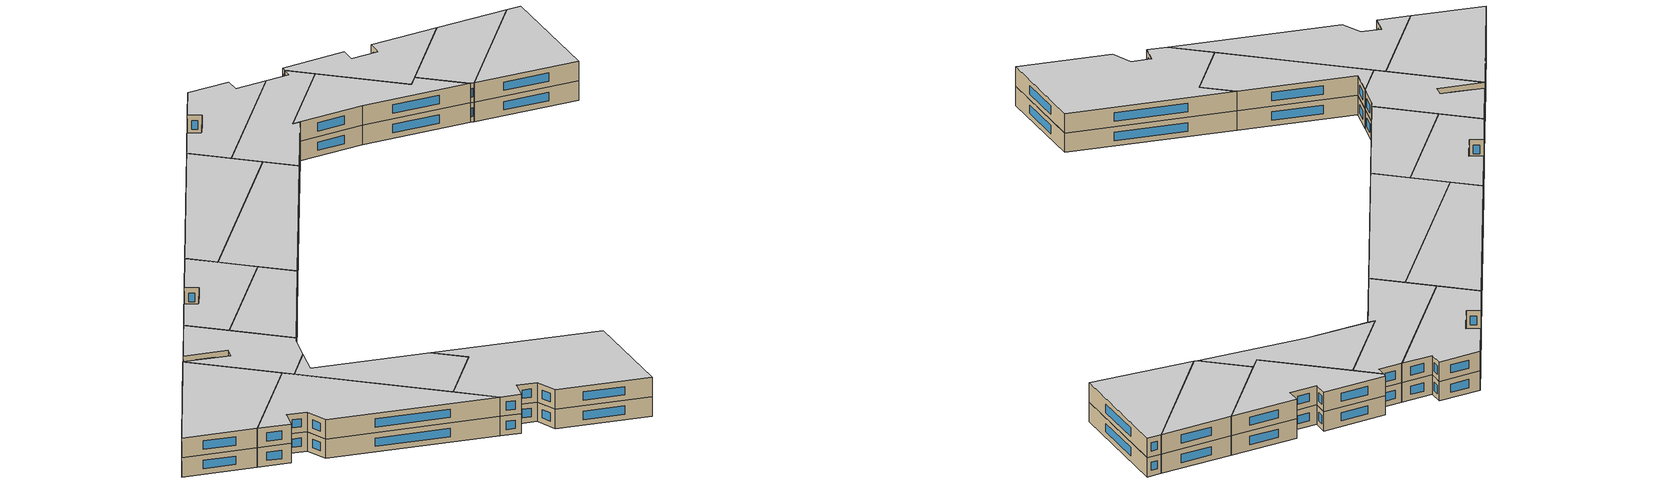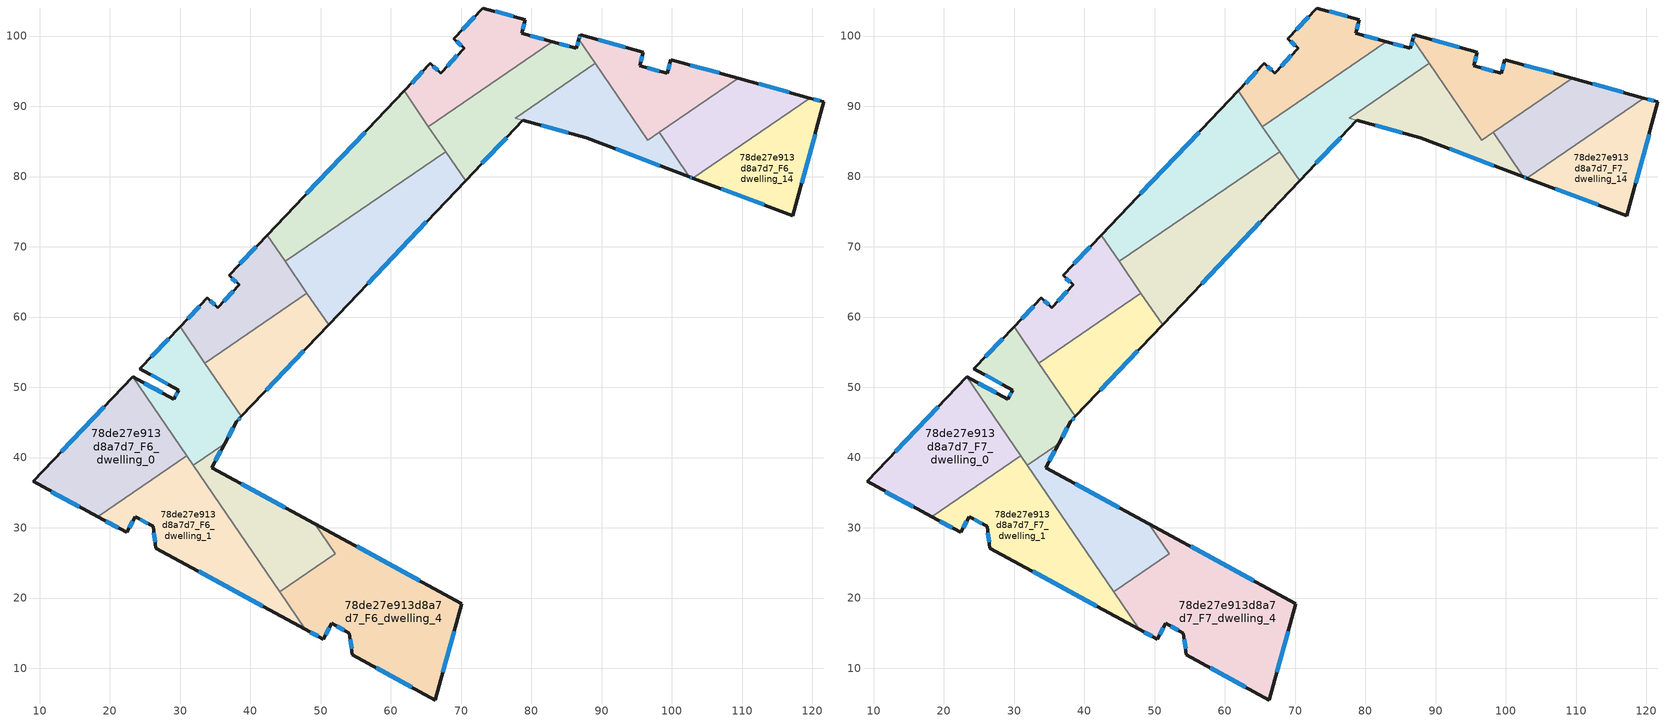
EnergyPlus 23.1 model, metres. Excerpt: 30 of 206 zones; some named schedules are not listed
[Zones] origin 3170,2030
78de27e913d8a7d7_F6_dwelling_0
 floor to 78de27e913d8a7d7_F5_dwelling_0 (EU_floor_Construction): 23.24,51.5 30.93,40.26 18.28,31.6 9.08,36.6 z18
 wall outside (EU_wall_Construction): 23.24,51.5 9.08,36.6 18.28,31.6 z18:21
 wall to 78de27e913d8a7d7_F6_dwelling_1 (EU_wall_Construction): 18.28,31.6 30.93,40.26 z18:21
 wall to 78de27e913d8a7d7_F6_dwelling_2 (EU_wall_Construction): 30.93,40.26 23.24,51.5 z18:21
 window (EU_Window_Construction): 11.71,35.17 15.65,33.03 / 19.19,47.24 13.12,40.85 z18.86:20.14
78de27e913d8a7d7_F6_dwelling_1
 floor to 78de27e913d8a7d7_F5_dwelling_1 (EU_floor_Construction): 30.93,40.26 47.84,15.54 26.58,27.09 26.16,30.19 23.63,31.59 22.42,29.35 18.28,31.6 z18
 wall outside (EU_wall_Construction): 18.28,31.6 22.42,29.35 23.63,31.59 26.16,30.19 26.58,27.09 47.84,15.54 z18:21
 wall to 78de27e913d8a7d7_F6_dwelling_3 (EU_wall_Construction): 44.19,20.88 31.85,38.91 z18:21
 wall to 78de27e913d8a7d7_F6_dwelling_4 (EU_wall_Construction): 47.84,15.54 44.19,20.88 z18:21
 wall to 78de27e913d8a7d7_F6_dwelling_2 (EU_wall_Construction): 31.85,38.91 30.93,40.26 z18:21
 window (EU_Window_Construction): 19.46,30.96 21.24,29.99 / 32.66,23.79 41.77,18.84 / 26.28,29.31 26.46,27.98 / 24.35,31.19 25.44,30.59 / 22.77,29.99 23.29,30.95 z18.86:20.14
78de27e913d8a7d7_F6_dwelling_10
 floor to 78de27e913d8a7d7_F5_dwelling_10 (EU_floor_Construction): 86.77,99.52 89.11,96.09 77.74,88.31 78.81,88.01 70.64,79.42 65.37,87.13 83.01,99.2 86.41,98.26 z18
 wall outside (EU_wall_Construction): 70.64,79.42 78.81,88.01 / 86.77,99.52 86.41,98.26 83.01,99.2 z18:21
 wall to 78de27e913d8a7d7_F6_dwelling_9 (EU_wall_Construction): 83.01,99.2 65.37,87.13 z18:21
 wall to 78de27e913d8a7d7_F6_dwelling_11 (EU_wall_Construction): 78.82,88.01 77.74,88.31 89.11,96.09 z18:21
 wall to 78de27e913d8a7d7_F6_dwelling_8 (EU_wall_Construction): 67.82,83.54 70.64,79.42 z18:21
 wall to 78de27e913d8a7d7_F6_dwelling_12 (EU_wall_Construction): 89.11,96.09 86.77,99.52 z18:21
 wall to 78de27e913d8a7d7_F6_dwelling_7 (EU_wall_Construction): 65.37,87.13 67.82,83.54 z18:21
 window (EU_Window_Construction): 72.98,81.87 76.48,85.56 / 85.44,98.52 83.98,98.93 / 86.67,99.16 86.52,98.62 z18.86:20.14
78de27e913d8a7d7_F6_dwelling_11
 floor to 78de27e913d8a7d7_F5_dwelling_11 (EU_floor_Construction): 98.19,86.28 102.49,79.99 87.84,85.51 77.74,88.31 89.11,96.09 96.58,85.18 z18
 wall outside (EU_wall_Construction): 78.82,88.01 87.84,85.51 102.49,79.99 z18:21
 wall to 78de27e913d8a7d7_F6_dwelling_13 (EU_wall_Construction): 102.49,79.99 98.19,86.28 z18:21
 wall to 78de27e913d8a7d7_F6_dwelling_12 (EU_wall_Construction): 98.19,86.28 96.58,85.18 89.11,96.09 z18:21
 window (EU_Window_Construction): 92.03,83.93 98.31,81.57 / 81.39,87.3 85.26,86.23 z18.86:20.14
78de27e913d8a7d7_F6_dwelling_12
 floor to 78de27e913d8a7d7_F5_dwelling_12 (EU_floor_Construction): 109.46,93.99 96.58,85.18 86.77,99.52 86.96,100.19 95.94,97.71 95.41,95.78 99.34,94.68 99.89,96.63 z18
 wall outside (EU_wall_Construction): 109.46,93.99 99.89,96.63 99.34,94.68 95.41,95.78 95.94,97.71 86.96,100.19 86.77,99.52 z18:21
 wall to 78de27e913d8a7d7_F6_dwelling_13 (EU_wall_Construction): 98.19,86.28 109.46,93.99 z18:21
 window (EU_Window_Construction): 99.73,96.07 99.5,95.24 / 106.73,94.74 102.62,95.87 / 86.9,100 86.82,99.71 / 93.37,98.42 89.52,99.48 / 95.56,96.33 95.79,97.16 / 98.22,95 96.53,95.46 z18.86:20.14
78de27e913d8a7d7_F6_dwelling_13
 floor to 78de27e913d8a7d7_F5_dwelling_13 (EU_floor_Construction): 119.66,91.18 103.02,79.79 102.49,79.99 98.19,86.28 109.46,93.99 z18
 wall outside (EU_wall_Construction): 119.66,91.18 109.46,93.99 / 102.49,79.99 103.02,79.79 z18:21
 wall to 78de27e913d8a7d7_F6_dwelling_14 (EU_wall_Construction): 103.02,79.79 119.66,91.18 z18:21
 window (EU_Window_Construction): 116.75,91.98 112.38,93.19 / 102.64,79.93 102.87,79.85 z18.86:20.14
78de27e913d8a7d7_F6_dwelling_14
 floor to 78de27e913d8a7d7_F5_dwelling_14 (EU_floor_Construction): 121.66,90.63 117.21,74.44 103.02,79.79 119.66,91.18 z18
 wall outside (EU_wall_Construction): 103.02,79.79 117.21,74.44 121.66,90.63 119.66,91.18 z18:21
 window (EU_Window_Construction): 121.09,90.79 120.24,91.02 / 118.48,79.07 120.39,86 / 107.07,78.26 113.16,75.97 z18.86:20.14
78de27e913d8a7d7_F6_dwelling_2
 floor to 78de27e913d8a7d7_F5_dwelling_2 (EU_floor_Construction): 30.01,58.62 38.74,45.86 38.06,45.14 36.34,41.98 31.85,38.91 23.24,51.5 23.26,51.52 29.11,48.33 29.82,49.62 24.3,52.61 z18
 wall outside (EU_wall_Construction): 30.01,58.62 24.3,52.61 29.82,49.62 29.11,48.33 23.26,51.52 23.24,51.5 / 36.34,41.98 38.06,45.14 38.74,45.86 z18:21
 wall to 78de27e913d8a7d7_F6_dwelling_3 (EU_wall_Construction): 31.85,38.91 36.34,41.98 z18:21
 wall to 78de27e913d8a7d7_F6_dwelling_6 (EU_wall_Construction): 38.74,45.86 33.55,53.45 z18:21
 wall to 78de27e913d8a7d7_F6_dwelling_5 (EU_wall_Construction): 33.55,53.45 30.01,58.62 z18:21
 window (EU_Window_Construction): 27.44,49.24 24.93,50.61 / 29.61,49.25 29.31,48.7 / 25.87,51.76 28.24,50.47 / 28.38,56.91 25.93,54.33 / 38.26,45.34 38.55,45.65 / 36.84,42.88 37.57,44.24 z18.86:20.14
78de27e913d8a7d7_F6_dwelling_3
 floor to 78de27e913d8a7d7_F5_dwelling_3 (EU_floor_Construction): 49.19,30.59 52.12,26.31 44.19,20.88 31.85,38.91 36.34,41.98 34.49,38.57 z18
 wall outside (EU_wall_Construction): 49.19,30.59 34.49,38.57 36.34,41.98 z18:21
 wall to 78de27e913d8a7d7_F6_dwelling_4 (EU_wall_Construction): 44.19,20.88 52.12,26.31 49.19,30.59 z18:21
 window (EU_Window_Construction): 35.02,39.55 35.82,41 / 44.99,32.87 38.69,36.29 z18.86:20.14
78de27e913d8a7d7_F6_dwelling_4
 floor to 78de27e913d8a7d7_F5_dwelling_4 (EU_floor_Construction): 70.12,19.22 66.34,5.51 66.34,5.49 54.54,11.9 54.12,15.01 51.59,16.4 50.38,14.16 47.84,15.54 44.19,20.88 52.12,26.31 49.19,30.59 z18
 wall outside (EU_wall_Construction): 47.84,15.54 50.38,14.16 51.59,16.4 54.12,15.01 54.54,11.9 66.34,5.49 66.34,5.51 70.12,19.22 49.19,30.59 z18:21
 window (EU_Window_Construction): 52.31,16 53.39,15.4 / 50.72,14.8 51.24,15.76 / 48.57,15.15 49.65,14.56 / 64.14,22.47 55.17,27.34 / 67.42,9.43 69.04,15.31 / 57.91,10.07 62.97,7.32 / 54.24,14.12 54.42,12.79 z18.86:20.14
78de27e913d8a7d7_F6_dwelling_5
 floor to 78de27e913d8a7d7_F5_dwelling_5 (EU_floor_Construction): 42.41,71.67 48.07,63.39 33.55,53.45 30.01,58.62 33.9,62.72 35.35,61.33 38.42,64.58 36.98,65.95 z18
 wall outside (EU_wall_Construction): 42.41,71.67 36.98,65.95 38.42,64.58 35.35,61.33 33.9,62.72 30.01,58.62 z18:21
 wall to 78de27e913d8a7d7_F6_dwelling_6 (EU_wall_Construction): 33.55,53.45 48.07,63.39 z18:21
 wall to 78de27e913d8a7d7_F6_dwelling_8 (EU_wall_Construction): 48.07,63.39 44.97,67.92 z18:21
 wall to 78de27e913d8a7d7_F6_dwelling_7 (EU_wall_Construction): 44.97,67.92 42.41,71.67 z18:21
 window (EU_Window_Construction): 37.55,63.65 36.23,62.26 / 37.39,65.56 38.01,64.97 / 40.85,70.04 38.53,67.59 / 32.79,61.55 31.12,59.79 / 34.94,61.73 34.31,62.32 z18.86:20.14
78de27e913d8a7d7_F6_dwelling_6
 floor to 78de27e913d8a7d7_F5_dwelling_6 (EU_floor_Construction): 48.07,63.39 51.14,58.9 38.74,45.86 33.55,53.45 z18
 wall outside (EU_wall_Construction): 38.74,45.86 51.14,58.9 z18:21
 wall to 78de27e913d8a7d7_F6_dwelling_8 (EU_wall_Construction): 51.14,58.9 48.07,63.39 z18:21
 window (EU_Window_Construction): 42.29,49.58 47.6,55.17 z18.86:20.14
78de27e913d8a7d7_F6_dwelling_7
 floor to 78de27e913d8a7d7_F5_dwelling_7 (EU_floor_Construction): 61.91,92.19 67.82,83.54 44.97,67.92 42.41,71.67 z18
 wall outside (EU_wall_Construction): 61.91,92.19 42.41,71.67 z18:21
 wall to 78de27e913d8a7d7_F6_dwelling_8 (EU_wall_Construction): 44.97,67.92 67.82,83.54 z18:21
 wall to 78de27e913d8a7d7_F6_dwelling_9 (EU_wall_Construction): 65.37,87.13 61.91,92.19 z18:21
 window (EU_Window_Construction): 56.33,86.32 47.98,77.53 z18.86:20.14
78de27e913d8a7d7_F6_dwelling_8
 floor to 78de27e913d8a7d7_F5_dwelling_8 (EU_floor_Construction): 67.82,83.54 70.64,79.42 51.14,58.9 44.97,67.92 z18
 wall outside (EU_wall_Construction): 51.14,58.9 70.64,79.42 z18:21
 window (EU_Window_Construction): 56.71,64.76 65.07,73.55 z18.86:20.14
78de27e913d8a7d7_F6_dwelling_9
 floor to 78de27e913d8a7d7_F5_dwelling_9 (EU_floor_Construction): 79.13,102.34 78.61,100.41 83.01,99.2 65.37,87.13 61.91,92.19 65.62,96.1 67.08,94.72 70.43,98.24 68.97,99.62 73.13,104 z18
 wall outside (EU_wall_Construction): 83.01,99.2 78.61,100.41 79.13,102.34 73.13,104 68.97,99.62 70.43,98.24 67.08,94.72 65.62,96.1 61.91,92.19 z18:21
 window (EU_Window_Construction): 69.47,97.24 68.04,95.73 / 69.39,99.23 70.01,98.64 / 71.94,102.75 70.16,100.87 / 77.41,102.81 74.84,103.52 / 78.76,100.96 78.98,101.79 / 81.75,99.54 79.87,100.06 / 64.56,94.98 62.97,93.3 / 66.67,95.12 66.04,95.71 z18.86:20.14
78de27e913d8a7d7_F7_dwelling_0
 floor to 78de27e913d8a7d7_F6_dwelling_0 (EU_floor_Construction): 23.24,51.5 30.93,40.26 18.28,31.6 9.08,36.6 z21
 wall outside (EU_wall_Construction): 23.24,51.5 9.08,36.6 18.28,31.6 z21:24
 wall to 78de27e913d8a7d7_F7_dwelling_1 (EU_wall_Construction): 18.28,31.6 30.93,40.26 z21:24
 wall to 78de27e913d8a7d7_F7_dwelling_2 (EU_wall_Construction): 30.93,40.26 23.24,51.5 z21:24
 window (EU_Window_Construction): 11.71,35.17 15.65,33.03 / 19.19,47.24 13.12,40.85 z21.86:23.14
 ceiling to 78de27e913d8a7d7_F8_dwelling_0 (EU_floor_Construction): 30.93,40.26 23.24,51.5 9.08,36.6 18.28,31.6 z24
78de27e913d8a7d7_F7_dwelling_1
 floor to 78de27e913d8a7d7_F6_dwelling_1 (EU_floor_Construction): 30.93,40.26 47.84,15.54 26.58,27.09 26.16,30.19 23.63,31.59 22.42,29.35 18.28,31.6 z21
 wall outside (EU_wall_Construction): 18.28,31.6 22.42,29.35 23.63,31.59 26.16,30.19 26.58,27.09 47.84,15.54 z21:24
 wall to 78de27e913d8a7d7_F7_dwelling_3 (EU_wall_Construction): 44.19,20.88 31.85,38.91 z21:24
 wall to 78de27e913d8a7d7_F7_dwelling_4 (EU_wall_Construction): 47.84,15.54 44.19,20.88 z21:24
 wall to 78de27e913d8a7d7_F7_dwelling_2 (EU_wall_Construction): 31.85,38.91 30.93,40.26 z21:24
 window (EU_Window_Construction): 19.46,30.96 21.24,29.99 / 32.66,23.79 41.77,18.84 / 26.28,29.31 26.46,27.98 / 24.35,31.19 25.44,30.59 / 22.77,29.99 23.29,30.95 z21.86:23.14
 ceiling to 78de27e913d8a7d7_F8_dwelling_1 (EU_floor_Construction): 47.84,15.54 30.93,40.26 18.28,31.6 22.42,29.35 23.63,31.59 26.16,30.19 26.58,27.09 z24
78de27e913d8a7d7_F7_dwelling_10
 floor to 78de27e913d8a7d7_F6_dwelling_10 (EU_floor_Construction): 86.77,99.52 89.11,96.09 77.74,88.31 78.81,88.01 70.64,79.42 65.37,87.13 83.01,99.2 86.41,98.26 z21
 wall outside (EU_wall_Construction): 70.64,79.42 78.81,88.01 / 86.77,99.52 86.41,98.26 83.01,99.2 z21:24
 wall to 78de27e913d8a7d7_F7_dwelling_9 (EU_wall_Construction): 83.01,99.2 65.37,87.13 z21:24
 wall to 78de27e913d8a7d7_F7_dwelling_11 (EU_wall_Construction): 78.82,88.01 77.74,88.31 89.11,96.09 z21:24
 wall to 78de27e913d8a7d7_F7_dwelling_8 (EU_wall_Construction): 67.82,83.54 70.64,79.42 z21:24
 wall to 78de27e913d8a7d7_F7_dwelling_12 (EU_wall_Construction): 89.11,96.09 86.77,99.52 z21:24
 wall to 78de27e913d8a7d7_F7_dwelling_7 (EU_wall_Construction): 65.37,87.13 67.82,83.54 z21:24
 window (EU_Window_Construction): 72.98,81.87 76.48,85.56 / 85.44,98.52 83.98,98.93 / 86.67,99.16 86.52,98.62 z21.86:23.14
 ceiling to 78de27e913d8a7d7_F8_dwelling_10 (EU_floor_Construction): 78.81,88.01 77.74,88.31 89.11,96.09 86.77,99.52 86.41,98.26 83.01,99.2 65.37,87.13 70.64,79.42 z24
78de27e913d8a7d7_F7_dwelling_11
 floor to 78de27e913d8a7d7_F6_dwelling_11 (EU_floor_Construction): 98.19,86.28 102.49,79.99 87.84,85.51 77.74,88.31 89.11,96.09 96.58,85.18 z21
 wall outside (EU_wall_Construction): 78.82,88.01 87.84,85.51 102.49,79.99 z21:24
 wall to 78de27e913d8a7d7_F7_dwelling_13 (EU_wall_Construction): 102.49,79.99 98.19,86.28 z21:24
 wall to 78de27e913d8a7d7_F7_dwelling_12 (EU_wall_Construction): 98.19,86.28 96.58,85.18 89.11,96.09 z21:24
 window (EU_Window_Construction): 92.03,83.93 98.31,81.57 / 81.39,87.3 85.26,86.23 z21.86:23.14
 ceiling to 78de27e913d8a7d7_F8_dwelling_11 (EU_floor_Construction): 102.49,79.99 98.19,86.28 96.58,85.18 89.11,96.09 77.74,88.31 87.84,85.51 z24
78de27e913d8a7d7_F7_dwelling_12
 floor to 78de27e913d8a7d7_F6_dwelling_12 (EU_floor_Construction): 109.46,93.99 96.58,85.18 86.77,99.52 86.96,100.19 95.94,97.71 95.41,95.78 99.34,94.68 99.89,96.63 z21
 wall outside (EU_wall_Construction): 109.46,93.99 99.89,96.63 99.34,94.68 95.41,95.78 95.94,97.71 86.96,100.19 86.77,99.52 z21:24
 wall to 78de27e913d8a7d7_F7_dwelling_13 (EU_wall_Construction): 98.19,86.28 109.46,93.99 z21:24
 window (EU_Window_Construction): 99.73,96.07 99.5,95.24 / 106.73,94.74 102.62,95.87 / 86.9,100 86.82,99.71 / 93.37,98.42 89.52,99.48 / 95.56,96.33 95.79,97.16 / 98.22,95 96.53,95.46 z21.86:23.14
 ceiling to 78de27e913d8a7d7_F8_dwelling_12 (EU_floor_Construction): 109.46,93.99 99.89,96.63 99.34,94.68 95.41,95.78 95.94,97.71 86.96,100.19 86.77,99.52 96.58,85.18 z24
78de27e913d8a7d7_F7_dwelling_13
 floor to 78de27e913d8a7d7_F6_dwelling_13 (EU_floor_Construction): 119.66,91.18 103.02,79.79 102.49,79.99 98.19,86.28 109.46,93.99 z21
 wall outside (EU_wall_Construction): 119.66,91.18 109.46,93.99 / 102.49,79.99 103.02,79.79 z21:24
 wall to 78de27e913d8a7d7_F7_dwelling_14 (EU_wall_Construction): 103.02,79.79 119.66,91.18 z21:24
 window (EU_Window_Construction): 116.75,91.98 112.38,93.19 / 102.64,79.93 102.87,79.85 z21.86:23.14
 ceiling to 78de27e913d8a7d7_F8_dwelling_13 (EU_floor_Construction): 119.66,91.18 109.46,93.99 98.19,86.28 102.49,79.99 103.02,79.79 z24
78de27e913d8a7d7_F7_dwelling_14
 floor to 78de27e913d8a7d7_F6_dwelling_14 (EU_floor_Construction): 121.66,90.63 117.21,74.44 103.02,79.79 119.66,91.18 z21
 wall outside (EU_wall_Construction): 103.02,79.79 117.21,74.44 121.66,90.63 119.66,91.18 z21:24
 window (EU_Window_Construction): 121.09,90.79 120.24,91.02 / 118.48,79.07 120.39,86 / 107.07,78.26 113.16,75.97 z21.86:23.14
 ceiling to 78de27e913d8a7d7_F8_dwelling_14 (EU_floor_Construction): 117.21,74.44 121.66,90.63 119.66,91.18 103.02,79.79 z24
78de27e913d8a7d7_F7_dwelling_2
 floor to 78de27e913d8a7d7_F6_dwelling_2 (EU_floor_Construction): 30.01,58.62 38.74,45.86 38.06,45.14 36.34,41.98 31.85,38.91 23.24,51.5 23.26,51.52 29.11,48.33 29.82,49.62 24.3,52.61 z21
 wall outside (EU_wall_Construction): 30.01,58.62 24.3,52.61 29.82,49.62 29.11,48.33 23.26,51.52 23.24,51.5 / 36.34,41.98 38.06,45.14 38.74,45.86 z21:24
 wall to 78de27e913d8a7d7_F7_dwelling_3 (EU_wall_Construction): 31.85,38.91 36.34,41.98 z21:24
 wall to 78de27e913d8a7d7_F7_dwelling_6 (EU_wall_Construction): 38.74,45.86 33.55,53.45 z21:24
 wall to 78de27e913d8a7d7_F7_dwelling_5 (EU_wall_Construction): 33.55,53.45 30.01,58.62 z21:24
 window (EU_Window_Construction): 27.44,49.24 24.93,50.61 / 29.61,49.25 29.31,48.7 / 25.87,51.76 28.24,50.47 / 28.38,56.91 25.93,54.33 / 38.26,45.34 38.55,45.65 / 36.84,42.88 37.57,44.24 z21.86:23.14
 ceiling to 78de27e913d8a7d7_F8_dwelling_2 (EU_floor_Construction): 36.34,41.98 38.06,45.14 38.74,45.86 30.01,58.62 24.3,52.61 29.82,49.62 29.11,48.33 23.26,51.52 23.24,51.5 31.85,38.91 z24
78de27e913d8a7d7_F7_dwelling_3
 floor to 78de27e913d8a7d7_F6_dwelling_3 (EU_floor_Construction): 49.19,30.59 52.12,26.31 44.19,20.88 31.85,38.91 36.34,41.98 34.49,38.57 z21
 wall outside (EU_wall_Construction): 49.19,30.59 34.49,38.57 36.34,41.98 z21:24
 wall to 78de27e913d8a7d7_F7_dwelling_4 (EU_wall_Construction): 44.19,20.88 52.12,26.31 49.19,30.59 z21:24
 window (EU_Window_Construction): 35.02,39.55 35.82,41 / 44.99,32.87 38.69,36.29 z21.86:23.14
 ceiling to 78de27e913d8a7d7_F8_dwelling_3 (EU_floor_Construction): 52.12,26.31 49.19,30.59 34.49,38.57 36.34,41.98 31.85,38.91 44.19,20.88 z24
78de27e913d8a7d7_F7_dwelling_4
 floor to 78de27e913d8a7d7_F6_dwelling_4 (EU_floor_Construction): 70.12,19.22 66.34,5.51 66.34,5.49 54.54,11.9 54.12,15.01 51.59,16.4 50.38,14.16 47.84,15.54 44.19,20.88 52.12,26.31 49.19,30.59 z21
 wall outside (EU_wall_Construction): 47.84,15.54 50.38,14.16 51.59,16.4 54.12,15.01 54.54,11.9 66.34,5.49 66.34,5.51 70.12,19.22 49.19,30.59 z21:24
 window (EU_Window_Construction): 52.31,16 53.39,15.4 / 50.72,14.8 51.24,15.76 / 48.57,15.15 49.65,14.56 / 64.14,22.47 55.17,27.34 / 67.42,9.43 69.04,15.31 / 57.91,10.07 62.97,7.32 / 54.24,14.12 54.42,12.79 z21.86:23.14
 ceiling to 78de27e913d8a7d7_F8_dwelling_4 (EU_floor_Construction): 66.34,5.51 70.12,19.22 49.19,30.59 52.12,26.31 44.19,20.88 47.84,15.54 50.38,14.16 51.59,16.4 54.12,15.01 54.54,11.9 66.34,5.49 z24
78de27e913d8a7d7_F7_dwelling_5
 floor to 78de27e913d8a7d7_F6_dwelling_5 (EU_floor_Construction): 42.41,71.67 48.07,63.39 33.55,53.45 30.01,58.62 33.9,62.72 35.35,61.33 38.42,64.58 36.98,65.95 z21
 wall outside (EU_wall_Construction): 42.41,71.67 36.98,65.95 38.42,64.58 35.35,61.33 33.9,62.72 30.01,58.62 z21:24
 wall to 78de27e913d8a7d7_F7_dwelling_6 (EU_wall_Construction): 33.55,53.45 48.07,63.39 z21:24
 wall to 78de27e913d8a7d7_F7_dwelling_8 (EU_wall_Construction): 48.07,63.39 44.97,67.92 z21:24
 wall to 78de27e913d8a7d7_F7_dwelling_7 (EU_wall_Construction): 44.97,67.92 42.41,71.67 z21:24
 window (EU_Window_Construction): 37.55,63.65 36.23,62.26 / 37.39,65.56 38.01,64.97 / 40.85,70.04 38.53,67.59 / 32.79,61.55 31.12,59.79 / 34.94,61.73 34.31,62.32 z21.86:23.14
 ceiling to 78de27e913d8a7d7_F8_dwelling_5 (EU_floor_Construction): 48.07,63.39 42.41,71.67 36.98,65.95 38.42,64.58 35.35,61.33 33.9,62.72 30.01,58.62 33.55,53.45 z24
78de27e913d8a7d7_F7_dwelling_6
 floor to 78de27e913d8a7d7_F6_dwelling_6 (EU_floor_Construction): 48.07,63.39 51.14,58.9 38.74,45.86 33.55,53.45 z21
 wall outside (EU_wall_Construction): 38.74,45.86 51.14,58.9 z21:24
 wall to 78de27e913d8a7d7_F7_dwelling_8 (EU_wall_Construction): 51.14,58.9 48.07,63.39 z21:24
 window (EU_Window_Construction): 42.29,49.58 47.6,55.17 z21.86:23.14
 ceiling to 78de27e913d8a7d7_F8_dwelling_6 (EU_floor_Construction): 38.74,45.86 51.14,58.9 48.07,63.39 33.55,53.45 z24
78de27e913d8a7d7_F7_dwelling_7
 floor to 78de27e913d8a7d7_F6_dwelling_7 (EU_floor_Construction): 61.91,92.19 67.82,83.54 44.97,67.92 42.41,71.67 z21
 wall outside (EU_wall_Construction): 61.91,92.19 42.41,71.67 z21:24
 wall to 78de27e913d8a7d7_F7_dwelling_8 (EU_wall_Construction): 44.97,67.92 67.82,83.54 z21:24
 wall to 78de27e913d8a7d7_F7_dwelling_9 (EU_wall_Construction): 65.37,87.13 61.91,92.19 z21:24
 window (EU_Window_Construction): 56.33,86.32 47.98,77.53 z21.86:23.14
 ceiling to 78de27e913d8a7d7_F8_dwelling_7 (EU_floor_Construction): 67.82,83.54 61.91,92.19 42.41,71.67 44.97,67.92 z24
78de27e913d8a7d7_F7_dwelling_8
 floor to 78de27e913d8a7d7_F6_dwelling_8 (EU_floor_Construction): 67.82,83.54 70.64,79.42 51.14,58.9 44.97,67.92 z21
 wall outside (EU_wall_Construction): 51.14,58.9 70.64,79.42 z21:24
 window (EU_Window_Construction): 56.71,64.76 65.07,73.55 z21.86:23.14
 ceiling to 78de27e913d8a7d7_F8_dwelling_8 (EU_floor_Construction): 51.14,58.9 70.64,79.42 67.82,83.54 44.97,67.92 z24
78de27e913d8a7d7_F7_dwelling_9
 floor to 78de27e913d8a7d7_F6_dwelling_9 (EU_floor_Construction): 79.13,102.34 78.61,100.41 83.01,99.2 65.37,87.13 61.91,92.19 65.62,96.1 67.08,94.72 70.43,98.24 68.97,99.62 73.13,104 z21
 wall outside (EU_wall_Construction): 83.01,99.2 78.61,100.41 79.13,102.34 73.13,104 68.97,99.62 70.43,98.24 67.08,94.72 65.62,96.1 61.91,92.19 z21:24
 window (EU_Window_Construction): 69.47,97.24 68.04,95.73 / 69.39,99.23 70.01,98.64 / 71.94,102.75 70.16,100.87 / 77.41,102.81 74.84,103.52 / 78.76,100.96 78.98,101.79 / 81.75,99.54 79.87,100.06 / 64.56,94.98 62.97,93.3 / 66.67,95.12 66.04,95.71 z21.86:23.14
 ceiling to 78de27e913d8a7d7_F8_dwelling_9 (EU_floor_Construction): 83.01,99.2 78.61,100.41 79.13,102.34 73.13,104 68.97,99.62 70.43,98.24 67.08,94.72 65.62,96.1 61.91,92.19 65.37,87.13 z24
[Building]
EU S2 Campaign: North Axis=0; Terrain=City; Solar Distribution=FullExterior
[Site:Location]
Helsinki-Vantaa.AP: Latitude=60.317; Longitude=24.963; Time Zone=2; Elevation=54.6
[SizingPeriod:WeatherFileDays]
AnnualSizingPeriod: Begin Month=1; Begin Day of Month=1; End Month=12; End Day of Month=31; Day of Week for Start Day=Monday; Use Weather File Daylight Saving Period=No; Use Weather File Rain and Snow Indicators=No
[MATERIAL]
EU_InternalMass_Material: Roughness=MediumRough; Thickness=0.1; Conductivity=1; Density=1800; Specific Heat=900; Thermal Absorptance=0.9; Solar Absorptance=0.7; Visible Absorptance=0.7
[MATERIAL:NOMASS] Roughness=MediumRough; Thermal Absorptance=0.9; Solar Absorptance=0.7; Visible Absorptance=0.7
Name | Thermal Resistance
EU_wall_NoMass | 5.91765
EU_floor_NoMass | 6.2875
[WINDOWMATERIAL:SIMPLEGLAZINGSYSTEM]
EU_Window_SimpleGlazing: UFactor=0.994035; Solar Heat Gain Coefficient=0.7; Visible Transmittance=0.7
[CONSTRUCTION]
EU_wall_Construction: EU_wall_NoMass
EU_floor_Construction: EU_floor_NoMass
EU_Window_Construction: EU_Window_SimpleGlazing
EU_InternalMass_Construction: EU_InternalMass_Material
[ZONE] Type=1; Multiplier=1; Ceiling Height=autocalculate; Floor Area=autocalculate; Part of Total Floor Area=Yes
Name | Volume
78de27e913d8a7d7_F6_dwelling_0; 78de27e913d8a7d7_F7_dwelling_0 | 624.926
78de27e913d8a7d7_F6_dwelling_1; 78de27e913d8a7d7_F7_dwelling_1 | 659.774
78de27e913d8a7d7_F6_dwelling_10; 78de27e913d8a7d7_F7_dwelling_10 | 500.207
78de27e913d8a7d7_F6_dwelling_11; 78de27e913d8a7d7_F7_dwelling_11 | 392.593
78de27e913d8a7d7_F6_dwelling_12; 78de27e913d8a7d7_F7_dwelling_12 | 406.335
78de27e913d8a7d7_F6_dwelling_13; 78de27e913d8a7d7_F7_dwelling_13 | 413.687
78de27e913d8a7d7_F6_dwelling_14; 78de27e913d8a7d7_F7_dwelling_14 | 428.219
78de27e913d8a7d7_F6_dwelling_2; 78de27e913d8a7d7_F7_dwelling_2 | 428.204
78de27e913d8a7d7_F6_dwelling_3; 78de27e913d8a7d7_F7_dwelling_3 | 428.203
78de27e913d8a7d7_F6_dwelling_4; 78de27e913d8a7d7_F7_dwelling_4 | 922.953
78de27e913d8a7d7_F6_dwelling_5; 78de27e913d8a7d7_F7_dwelling_5 | 403.391
78de27e913d8a7d7_F6_dwelling_6; 78de27e913d8a7d7_F7_dwelling_6 | 386.55
78de27e913d8a7d7_F6_dwelling_7; 78de27e913d8a7d7_F7_dwelling_7 | 623.516
78de27e913d8a7d7_F6_dwelling_8; 78de27e913d8a7d7_F7_dwelling_8 | 661.175
78de27e913d8a7d7_F6_dwelling_9; 78de27e913d8a7d7_F7_dwelling_9 | 428.202
[INTERNALMASS] Construction=EU_InternalMass_Construction
Name | Zone or ZoneList | Surface Area
78de27e913d8a7d7_F6_dwelling_0_EU_InternalMass | 78de27e913d8a7d7_F6_dwelling_0 | 208.308
78de27e913d8a7d7_F6_dwelling_1_EU_InternalMass | 78de27e913d8a7d7_F6_dwelling_1 | 219.925
78de27e913d8a7d7_F6_dwelling_2_EU_InternalMass | 78de27e913d8a7d7_F6_dwelling_2 | 142.735
78de27e913d8a7d7_F6_dwelling_3_EU_InternalMass | 78de27e913d8a7d7_F6_dwelling_3 | 142.735
78de27e913d8a7d7_F6_dwelling_4_EU_InternalMass | 78de27e913d8a7d7_F6_dwelling_4 | 307.651
78de27e913d8a7d7_F6_dwelling_5_EU_InternalMass | 78de27e913d8a7d7_F6_dwelling_5 | 134.463
78de27e913d8a7d7_F6_dwelling_6_EU_InternalMass | 78de27e913d8a7d7_F6_dwelling_6 | 128.85
78de27e913d8a7d7_F6_dwelling_7_EU_InternalMass | 78de27e913d8a7d7_F6_dwelling_7 | 207.839
78de27e913d8a7d7_F6_dwelling_8_EU_InternalMass | 78de27e913d8a7d7_F6_dwelling_8 | 220.392
78de27e913d8a7d7_F6_dwelling_9_EU_InternalMass | 78de27e913d8a7d7_F6_dwelling_9 | 142.734
78de27e913d8a7d7_F6_dwelling_10_EU_InternalMass | 78de27e913d8a7d7_F6_dwelling_10 | 166.741
78de27e913d8a7d7_F6_dwelling_11_EU_InternalMass | 78de27e913d8a7d7_F6_dwelling_11 | 130.891
78de27e913d8a7d7_F6_dwelling_12_EU_InternalMass | 78de27e913d8a7d7_F6_dwelling_12 | 135.445
78de27e913d8a7d7_F6_dwelling_13_EU_InternalMass | 78de27e913d8a7d7_F6_dwelling_13 | 137.898
78de27e913d8a7d7_F6_dwelling_14_EU_InternalMass | 78de27e913d8a7d7_F6_dwelling_14 | 142.74
78de27e913d8a7d7_F7_dwelling_0_EU_InternalMass | 78de27e913d8a7d7_F7_dwelling_0 | 208.308
78de27e913d8a7d7_F7_dwelling_1_EU_InternalMass | 78de27e913d8a7d7_F7_dwelling_1 | 219.925
78de27e913d8a7d7_F7_dwelling_2_EU_InternalMass | 78de27e913d8a7d7_F7_dwelling_2 | 142.735
78de27e913d8a7d7_F7_dwelling_3_EU_InternalMass | 78de27e913d8a7d7_F7_dwelling_3 | 142.735
78de27e913d8a7d7_F7_dwelling_4_EU_InternalMass | 78de27e913d8a7d7_F7_dwelling_4 | 307.651
78de27e913d8a7d7_F7_dwelling_5_EU_InternalMass | 78de27e913d8a7d7_F7_dwelling_5 | 134.463
78de27e913d8a7d7_F7_dwelling_6_EU_InternalMass | 78de27e913d8a7d7_F7_dwelling_6 | 128.85
78de27e913d8a7d7_F7_dwelling_7_EU_InternalMass | 78de27e913d8a7d7_F7_dwelling_7 | 207.839
78de27e913d8a7d7_F7_dwelling_8_EU_InternalMass | 78de27e913d8a7d7_F7_dwelling_8 | 220.392
78de27e913d8a7d7_F7_dwelling_9_EU_InternalMass | 78de27e913d8a7d7_F7_dwelling_9 | 142.734
78de27e913d8a7d7_F7_dwelling_10_EU_InternalMass | 78de27e913d8a7d7_F7_dwelling_10 | 166.741
78de27e913d8a7d7_F7_dwelling_11_EU_InternalMass | 78de27e913d8a7d7_F7_dwelling_11 | 130.891
78de27e913d8a7d7_F7_dwelling_12_EU_InternalMass | 78de27e913d8a7d7_F7_dwelling_12 | 135.445
78de27e913d8a7d7_F7_dwelling_13_EU_InternalMass | 78de27e913d8a7d7_F7_dwelling_13 | 137.898
78de27e913d8a7d7_F7_dwelling_14_EU_InternalMass | 78de27e913d8a7d7_F7_dwelling_14 | 142.74
[OTHEREQUIPMENT] Fuel Type=Electricity; Design Level Calculation Method=Watts/Area; Power per Zone Floor Area=1; Fraction Latent=0; Fraction Radiant=0; Fraction Lost=0; Carbon Dioxide Generation Rate=0; EndUse Subcategory=EU_Step8_InternalGains
Name | Zone or ZoneList or Space or SpaceList | Schedule
EU_Step8_InternalGain_78de27e913d8a7d7_F6_dwelling_0_f000 | 78de27e913d8a7d7_F6_dwelling_0 | EU_Step8_GainSchedule_78de27e913d8a7d7_F6_dwelling_0_f000
EU_Step8_InternalGain_78de27e913d8a7d7_F6_dwelling_1_f000 | 78de27e913d8a7d7_F6_dwelling_1 | EU_Step8_GainSchedule_78de27e913d8a7d7_F6_dwelling_1_f000
EU_Step8_InternalGain_78de27e913d8a7d7_F6_dwelling_2_f000 | 78de27e913d8a7d7_F6_dwelling_2 | EU_Step8_GainSchedule_78de27e913d8a7d7_F6_dwelling_2_f000
EU_Step8_InternalGain_78de27e913d8a7d7_F6_dwelling_3_f000 | 78de27e913d8a7d7_F6_dwelling_3 | EU_Step8_GainSchedule_78de27e913d8a7d7_F6_dwelling_3_f000
EU_Step8_InternalGain_78de27e913d8a7d7_F6_dwelling_4_f000 | 78de27e913d8a7d7_F6_dwelling_4 | EU_Step8_GainSchedule_78de27e913d8a7d7_F6_dwelling_4_f000
EU_Step8_InternalGain_78de27e913d8a7d7_F6_dwelling_5_f000 | 78de27e913d8a7d7_F6_dwelling_5 | EU_Step8_GainSchedule_78de27e913d8a7d7_F6_dwelling_5_f000
EU_Step8_InternalGain_78de27e913d8a7d7_F6_dwelling_6_f000 | 78de27e913d8a7d7_F6_dwelling_6 | EU_Step8_GainSchedule_78de27e913d8a7d7_F6_dwelling_6_f000
EU_Step8_InternalGain_78de27e913d8a7d7_F6_dwelling_7_f000 | 78de27e913d8a7d7_F6_dwelling_7 | EU_Step8_GainSchedule_78de27e913d8a7d7_F6_dwelling_7_f000
EU_Step8_InternalGain_78de27e913d8a7d7_F6_dwelling_8_f000 | 78de27e913d8a7d7_F6_dwelling_8 | EU_Step8_GainSchedule_78de27e913d8a7d7_F6_dwelling_8_f000
EU_Step8_InternalGain_78de27e913d8a7d7_F6_dwelling_9_f000 | 78de27e913d8a7d7_F6_dwelling_9 | EU_Step8_GainSchedule_78de27e913d8a7d7_F6_dwelling_9_f000
EU_Step8_InternalGain_78de27e913d8a7d7_F6_dwelling_10_f000 | 78de27e913d8a7d7_F6_dwelling_10 | EU_Step8_GainSchedule_78de27e913d8a7d7_F6_dwelling_10_f000
EU_Step8_InternalGain_78de27e913d8a7d7_F6_dwelling_11_f000 | 78de27e913d8a7d7_F6_dwelling_11 | EU_Step8_GainSchedule_78de27e913d8a7d7_F6_dwelling_11_f000
EU_Step8_InternalGain_78de27e913d8a7d7_F6_dwelling_12_f000 | 78de27e913d8a7d7_F6_dwelling_12 | EU_Step8_GainSchedule_78de27e913d8a7d7_F6_dwelling_12_f000
EU_Step8_InternalGain_78de27e913d8a7d7_F6_dwelling_13_f000 | 78de27e913d8a7d7_F6_dwelling_13 | EU_Step8_GainSchedule_78de27e913d8a7d7_F6_dwelling_13_f000
EU_Step8_InternalGain_78de27e913d8a7d7_F6_dwelling_14_f000 | 78de27e913d8a7d7_F6_dwelling_14 | EU_Step8_GainSchedule_78de27e913d8a7d7_F6_dwelling_14_f000
EU_Step8_InternalGain_78de27e913d8a7d7_F7_dwelling_0_f000 | 78de27e913d8a7d7_F7_dwelling_0 | EU_Step8_GainSchedule_78de27e913d8a7d7_F7_dwelling_0_f000
EU_Step8_InternalGain_78de27e913d8a7d7_F7_dwelling_1_f000 | 78de27e913d8a7d7_F7_dwelling_1 | EU_Step8_GainSchedule_78de27e913d8a7d7_F7_dwelling_1_f000
EU_Step8_InternalGain_78de27e913d8a7d7_F7_dwelling_2_f000 | 78de27e913d8a7d7_F7_dwelling_2 | EU_Step8_GainSchedule_78de27e913d8a7d7_F7_dwelling_2_f000
EU_Step8_InternalGain_78de27e913d8a7d7_F7_dwelling_3_f000 | 78de27e913d8a7d7_F7_dwelling_3 | EU_Step8_GainSchedule_78de27e913d8a7d7_F7_dwelling_3_f000
EU_Step8_InternalGain_78de27e913d8a7d7_F7_dwelling_4_f000 | 78de27e913d8a7d7_F7_dwelling_4 | EU_Step8_GainSchedule_78de27e913d8a7d7_F7_dwelling_4_f000
EU_Step8_InternalGain_78de27e913d8a7d7_F7_dwelling_5_f000 | 78de27e913d8a7d7_F7_dwelling_5 | EU_Step8_GainSchedule_78de27e913d8a7d7_F7_dwelling_5_f000
EU_Step8_InternalGain_78de27e913d8a7d7_F7_dwelling_6_f000 | 78de27e913d8a7d7_F7_dwelling_6 | EU_Step8_GainSchedule_78de27e913d8a7d7_F7_dwelling_6_f000
EU_Step8_InternalGain_78de27e913d8a7d7_F7_dwelling_7_f000 | 78de27e913d8a7d7_F7_dwelling_7 | EU_Step8_GainSchedule_78de27e913d8a7d7_F7_dwelling_7_f000
EU_Step8_InternalGain_78de27e913d8a7d7_F7_dwelling_8_f000 | 78de27e913d8a7d7_F7_dwelling_8 | EU_Step8_GainSchedule_78de27e913d8a7d7_F7_dwelling_8_f000
EU_Step8_InternalGain_78de27e913d8a7d7_F7_dwelling_9_f000 | 78de27e913d8a7d7_F7_dwelling_9 | EU_Step8_GainSchedule_78de27e913d8a7d7_F7_dwelling_9_f000
EU_Step8_InternalGain_78de27e913d8a7d7_F7_dwelling_10_f000 | 78de27e913d8a7d7_F7_dwelling_10 | EU_Step8_GainSchedule_78de27e913d8a7d7_F7_dwelling_10_f000
EU_Step8_InternalGain_78de27e913d8a7d7_F7_dwelling_11_f000 | 78de27e913d8a7d7_F7_dwelling_11 | EU_Step8_GainSchedule_78de27e913d8a7d7_F7_dwelling_11_f000
EU_Step8_InternalGain_78de27e913d8a7d7_F7_dwelling_12_f000 | 78de27e913d8a7d7_F7_dwelling_12 | EU_Step8_GainSchedule_78de27e913d8a7d7_F7_dwelling_12_f000
EU_Step8_InternalGain_78de27e913d8a7d7_F7_dwelling_13_f000 | 78de27e913d8a7d7_F7_dwelling_13 | EU_Step8_GainSchedule_78de27e913d8a7d7_F7_dwelling_13_f000
EU_Step8_InternalGain_78de27e913d8a7d7_F7_dwelling_14_f000 | 78de27e913d8a7d7_F7_dwelling_14 | EU_Step8_GainSchedule_78de27e913d8a7d7_F7_dwelling_14_f000
[ZONEVENTILATION:DESIGNFLOWRATE] Schedule=EU_AlwaysOn; Design Flow Rate Calculation Method=AirChanges/Hour; Air Changes per Hour=0.596421; Ventilation Type=Natural; Fan Pressure Rise=0; Fan Total Efficiency=1; Constant Term Coefficient=1; Temperature Term Coefficient=0; Velocity Term Coefficient=0; Velocity Squared Term Coefficient=0; Minimum Indoor Temperature=-100; Maximum Indoor Temperature=100; Delta Temperature=-100; Minimum Outdoor Temperature=-100; Maximum Outdoor Temperature=100; Maximum Wind Speed=40
Name | Zone or ZoneList or Space or SpaceList
EU_ConstantAir_78de27e913d8a7d7_F6_dwelling_0 | 78de27e913d8a7d7_F6_dwelling_0
EU_ConstantAir_78de27e913d8a7d7_F6_dwelling_1 | 78de27e913d8a7d7_F6_dwelling_1
EU_ConstantAir_78de27e913d8a7d7_F6_dwelling_2 | 78de27e913d8a7d7_F6_dwelling_2
EU_ConstantAir_78de27e913d8a7d7_F6_dwelling_3 | 78de27e913d8a7d7_F6_dwelling_3
EU_ConstantAir_78de27e913d8a7d7_F6_dwelling_4 | 78de27e913d8a7d7_F6_dwelling_4
EU_ConstantAir_78de27e913d8a7d7_F6_dwelling_5 | 78de27e913d8a7d7_F6_dwelling_5
EU_ConstantAir_78de27e913d8a7d7_F6_dwelling_6 | 78de27e913d8a7d7_F6_dwelling_6
EU_ConstantAir_78de27e913d8a7d7_F6_dwelling_7 | 78de27e913d8a7d7_F6_dwelling_7
EU_ConstantAir_78de27e913d8a7d7_F6_dwelling_8 | 78de27e913d8a7d7_F6_dwelling_8
EU_ConstantAir_78de27e913d8a7d7_F6_dwelling_9 | 78de27e913d8a7d7_F6_dwelling_9
EU_ConstantAir_78de27e913d8a7d7_F6_dwelling_10 | 78de27e913d8a7d7_F6_dwelling_10
EU_ConstantAir_78de27e913d8a7d7_F6_dwelling_11 | 78de27e913d8a7d7_F6_dwelling_11
EU_ConstantAir_78de27e913d8a7d7_F6_dwelling_12 | 78de27e913d8a7d7_F6_dwelling_12
EU_ConstantAir_78de27e913d8a7d7_F6_dwelling_13 | 78de27e913d8a7d7_F6_dwelling_13
EU_ConstantAir_78de27e913d8a7d7_F6_dwelling_14 | 78de27e913d8a7d7_F6_dwelling_14
EU_ConstantAir_78de27e913d8a7d7_F7_dwelling_0 | 78de27e913d8a7d7_F7_dwelling_0
EU_ConstantAir_78de27e913d8a7d7_F7_dwelling_1 | 78de27e913d8a7d7_F7_dwelling_1
EU_ConstantAir_78de27e913d8a7d7_F7_dwelling_2 | 78de27e913d8a7d7_F7_dwelling_2
EU_ConstantAir_78de27e913d8a7d7_F7_dwelling_3 | 78de27e913d8a7d7_F7_dwelling_3
EU_ConstantAir_78de27e913d8a7d7_F7_dwelling_4 | 78de27e913d8a7d7_F7_dwelling_4
EU_ConstantAir_78de27e913d8a7d7_F7_dwelling_5 | 78de27e913d8a7d7_F7_dwelling_5
EU_ConstantAir_78de27e913d8a7d7_F7_dwelling_6 | 78de27e913d8a7d7_F7_dwelling_6
EU_ConstantAir_78de27e913d8a7d7_F7_dwelling_7 | 78de27e913d8a7d7_F7_dwelling_7
EU_ConstantAir_78de27e913d8a7d7_F7_dwelling_8 | 78de27e913d8a7d7_F7_dwelling_8
EU_ConstantAir_78de27e913d8a7d7_F7_dwelling_9 | 78de27e913d8a7d7_F7_dwelling_9
EU_ConstantAir_78de27e913d8a7d7_F7_dwelling_10 | 78de27e913d8a7d7_F7_dwelling_10
EU_ConstantAir_78de27e913d8a7d7_F7_dwelling_11 | 78de27e913d8a7d7_F7_dwelling_11
EU_ConstantAir_78de27e913d8a7d7_F7_dwelling_12 | 78de27e913d8a7d7_F7_dwelling_12
EU_ConstantAir_78de27e913d8a7d7_F7_dwelling_13 | 78de27e913d8a7d7_F7_dwelling_13
EU_ConstantAir_78de27e913d8a7d7_F7_dwelling_14 | 78de27e913d8a7d7_F7_dwelling_14
[HVACTEMPLATE:ZONE:IDEALLOADSAIRSYSTEM] System Availability Schedule=EU_AlwaysOn; Maximum Heating Supply Air Temperature=50; Minimum Cooling Supply Air Temperature=13; Maximum Heating Supply Air Humidity Ratio=0.0156; Minimum Cooling Supply Air Humidity Ratio=0.0077; Heating Limit=NoLimit; Cooling Limit=NoLimit; Heating Availability Schedule=EU_AlwaysOn; Cooling Availability Schedule=EU_CoolingOff; Dehumidification Control Type=ConstantSensibleHeatRatio; Cooling Sensible Heat Ratio=0.7; Dehumidification Setpoint=60; Humidification Control Type=None; Humidification Setpoint=30; Outdoor Air Method=None; Outdoor Air Flow Rate per Person=0.00944; Outdoor Air Flow Rate per Zone Floor Area=0; Outdoor Air Flow Rate per Zone=0; Demand Controlled Ventilation Type=None; Outdoor Air Economizer Type=NoEconomizer; Heat Recovery Type=None; Sensible Heat Recovery Effectiveness=0.7; Latent Heat Recovery Effectiveness=0.65
Name | Template Thermostat
78de27e913d8a7d7_F6_dwelling_0 | EU_HeatOnly_78de27e913d8a7d7_F6_dwelling_0
78de27e913d8a7d7_F6_dwelling_1 | EU_HeatOnly_78de27e913d8a7d7_F6_dwelling_1
78de27e913d8a7d7_F6_dwelling_2 | EU_HeatOnly_78de27e913d8a7d7_F6_dwelling_2
78de27e913d8a7d7_F6_dwelling_3 | EU_HeatOnly_78de27e913d8a7d7_F6_dwelling_3
78de27e913d8a7d7_F6_dwelling_4 | EU_HeatOnly_78de27e913d8a7d7_F6_dwelling_4
78de27e913d8a7d7_F6_dwelling_5 | EU_HeatOnly_78de27e913d8a7d7_F6_dwelling_5
78de27e913d8a7d7_F6_dwelling_6 | EU_HeatOnly_78de27e913d8a7d7_F6_dwelling_6
78de27e913d8a7d7_F6_dwelling_7 | EU_HeatOnly_78de27e913d8a7d7_F6_dwelling_7
78de27e913d8a7d7_F6_dwelling_8 | EU_HeatOnly_78de27e913d8a7d7_F6_dwelling_8
78de27e913d8a7d7_F6_dwelling_9 | EU_HeatOnly_78de27e913d8a7d7_F6_dwelling_9
78de27e913d8a7d7_F6_dwelling_10 | EU_HeatOnly_78de27e913d8a7d7_F6_dwelling_10
78de27e913d8a7d7_F6_dwelling_11 | EU_HeatOnly_78de27e913d8a7d7_F6_dwelling_11
78de27e913d8a7d7_F6_dwelling_12 | EU_HeatOnly_78de27e913d8a7d7_F6_dwelling_12
78de27e913d8a7d7_F6_dwelling_13 | EU_HeatOnly_78de27e913d8a7d7_F6_dwelling_13
78de27e913d8a7d7_F6_dwelling_14 | EU_HeatOnly_78de27e913d8a7d7_F6_dwelling_14
78de27e913d8a7d7_F7_dwelling_0 | EU_HeatOnly_78de27e913d8a7d7_F7_dwelling_0
78de27e913d8a7d7_F7_dwelling_1 | EU_HeatOnly_78de27e913d8a7d7_F7_dwelling_1
78de27e913d8a7d7_F7_dwelling_2 | EU_HeatOnly_78de27e913d8a7d7_F7_dwelling_2
78de27e913d8a7d7_F7_dwelling_3 | EU_HeatOnly_78de27e913d8a7d7_F7_dwelling_3
78de27e913d8a7d7_F7_dwelling_4 | EU_HeatOnly_78de27e913d8a7d7_F7_dwelling_4
78de27e913d8a7d7_F7_dwelling_5 | EU_HeatOnly_78de27e913d8a7d7_F7_dwelling_5
78de27e913d8a7d7_F7_dwelling_6 | EU_HeatOnly_78de27e913d8a7d7_F7_dwelling_6
78de27e913d8a7d7_F7_dwelling_7 | EU_HeatOnly_78de27e913d8a7d7_F7_dwelling_7
78de27e913d8a7d7_F7_dwelling_8 | EU_HeatOnly_78de27e913d8a7d7_F7_dwelling_8
78de27e913d8a7d7_F7_dwelling_9 | EU_HeatOnly_78de27e913d8a7d7_F7_dwelling_9
78de27e913d8a7d7_F7_dwelling_10 | EU_HeatOnly_78de27e913d8a7d7_F7_dwelling_10
78de27e913d8a7d7_F7_dwelling_11 | EU_HeatOnly_78de27e913d8a7d7_F7_dwelling_11
78de27e913d8a7d7_F7_dwelling_12 | EU_HeatOnly_78de27e913d8a7d7_F7_dwelling_12
78de27e913d8a7d7_F7_dwelling_13 | EU_HeatOnly_78de27e913d8a7d7_F7_dwelling_13
78de27e913d8a7d7_F7_dwelling_14 | EU_HeatOnly_78de27e913d8a7d7_F7_dwelling_14
[SIZING:ZONE] Zone Cooling Design Supply Air Temperature Input Method=SupplyAirTemperature; Zone Cooling Design Supply Air Temperature=13; Zone Heating Design Supply Air Temperature Input Method=SupplyAirTemperature; Zone Heating Design Supply Air Temperature=50; Zone Cooling Design Supply Air Humidity Ratio=0.008; Zone Heating Design Supply Air Humidity Ratio=0.008; Cooling Design Air Flow Method=DesignDay; Cooling Design Air Flow Rate=0; Cooling Minimum Air Flow per Zone Floor Area=0.000762; Cooling Minimum Air Flow=0; Cooling Minimum Air Flow Fraction=0.2; Heating Design Air Flow Method=DesignDay; Heating Design Air Flow Rate=0; Heating Maximum Air Flow per Zone Floor Area=0.002032; Heating Maximum Air Flow=0.141576; Heating Maximum Air Flow Fraction=0.3; Account for Dedicated Outdoor Air System=No; Dedicated Outdoor Air System Control Strategy=NeutralSupplyAir; Dedicated Outdoor Air Low Setpoint Temperature for Design=autosize; Dedicated Outdoor Air High Setpoint Temperature for Design=autosize; Zone Load Sizing Method=Sensible Load Only No Latent Load; Zone Latent Cooling Design Supply Air Humidity Ratio Input Method=HumidityRatioDifference; Zone Cooling Design Supply Air Humidity Ratio Difference=0.005; Zone Latent Heating Design Supply Air Humidity Ratio Input Method=HumidityRatioDifference; Zone Humidification Design Supply Air Humidity Ratio Difference=0.005
78de27e913d8a7d7_F6_dwelling_0; 78de27e913d8a7d7_F6_dwelling_1; 78de27e913d8a7d7_F6_dwelling_2; 78de27e913d8a7d7_F6_dwelling_3; 78de27e913d8a7d7_F6_dwelling_4; 78de27e913d8a7d7_F6_dwelling_5; 78de27e913d8a7d7_F6_dwelling_6; 78de27e913d8a7d7_F6_dwelling_7; 78de27e913d8a7d7_F6_dwelling_8; 78de27e913d8a7d7_F6_dwelling_9; 78de27e913d8a7d7_F6_dwelling_10; 78de27e913d8a7d7_F6_dwelling_11; 78de27e913d8a7d7_F6_dwelling_12; 78de27e913d8a7d7_F6_dwelling_13; 78de27e913d8a7d7_F6_dwelling_14; 78de27e913d8a7d7_F7_dwelling_0; 78de27e913d8a7d7_F7_dwelling_1; 78de27e913d8a7d7_F7_dwelling_2; 78de27e913d8a7d7_F7_dwelling_3; 78de27e913d8a7d7_F7_dwelling_4; 78de27e913d8a7d7_F7_dwelling_5; 78de27e913d8a7d7_F7_dwelling_6; 78de27e913d8a7d7_F7_dwelling_7; 78de27e913d8a7d7_F7_dwelling_8; 78de27e913d8a7d7_F7_dwelling_9; 78de27e913d8a7d7_F7_dwelling_10; 78de27e913d8a7d7_F7_dwelling_11; 78de27e913d8a7d7_F7_dwelling_12; 78de27e913d8a7d7_F7_dwelling_13; 78de27e913d8a7d7_F7_dwelling_14
[SCHEDULE:FILE] Column Number=1; Rows to Skip at Top=0; Number of Hours of Data=8760; Column Separator=Comma; Interpolate to Timestep=No; Minutes per Item=60; Adjust Schedule for Daylight Savings=Yes
Name | File
EU_Step8_GainSchedule_78de27e913d8a7d7_F6_dwelling_0_f000 | ../../schedules/78de27e913d8a7d7/78de27e913d8a7d7_F6_dwelling_0_f000_gain.csv
EU_Step8_GainSchedule_78de27e913d8a7d7_F6_dwelling_1_f000 | ../../schedules/78de27e913d8a7d7/78de27e913d8a7d7_F6_dwelling_1_f000_gain.csv
EU_Step8_GainSchedule_78de27e913d8a7d7_F6_dwelling_2_f000 | ../../schedules/78de27e913d8a7d7/78de27e913d8a7d7_F6_dwelling_2_f000_gain.csv
EU_Step8_GainSchedule_78de27e913d8a7d7_F6_dwelling_3_f000 | ../../schedules/78de27e913d8a7d7/78de27e913d8a7d7_F6_dwelling_3_f000_gain.csv
EU_Step8_GainSchedule_78de27e913d8a7d7_F6_dwelling_4_f000 | ../../schedules/78de27e913d8a7d7/78de27e913d8a7d7_F6_dwelling_4_f000_gain.csv
EU_Step8_GainSchedule_78de27e913d8a7d7_F6_dwelling_5_f000 | ../../schedules/78de27e913d8a7d7/78de27e913d8a7d7_F6_dwelling_5_f000_gain.csv
EU_Step8_GainSchedule_78de27e913d8a7d7_F6_dwelling_6_f000 | ../../schedules/78de27e913d8a7d7/78de27e913d8a7d7_F6_dwelling_6_f000_gain.csv
EU_Step8_GainSchedule_78de27e913d8a7d7_F6_dwelling_7_f000 | ../../schedules/78de27e913d8a7d7/78de27e913d8a7d7_F6_dwelling_7_f000_gain.csv
EU_Step8_GainSchedule_78de27e913d8a7d7_F6_dwelling_8_f000 | ../../schedules/78de27e913d8a7d7/78de27e913d8a7d7_F6_dwelling_8_f000_gain.csv
EU_Step8_GainSchedule_78de27e913d8a7d7_F6_dwelling_9_f000 | ../../schedules/78de27e913d8a7d7/78de27e913d8a7d7_F6_dwelling_9_f000_gain.csv
EU_Step8_GainSchedule_78de27e913d8a7d7_F6_dwelling_10_f000 | ../../schedules/78de27e913d8a7d7/78de27e913d8a7d7_F6_dwelling_10_f000_gain.csv
EU_Step8_GainSchedule_78de27e913d8a7d7_F6_dwelling_11_f000 | ../../schedules/78de27e913d8a7d7/78de27e913d8a7d7_F6_dwelling_11_f000_gain.csv
EU_Step8_GainSchedule_78de27e913d8a7d7_F6_dwelling_12_f000 | ../../schedules/78de27e913d8a7d7/78de27e913d8a7d7_F6_dwelling_12_f000_gain.csv
EU_Step8_GainSchedule_78de27e913d8a7d7_F6_dwelling_13_f000 | ../../schedules/78de27e913d8a7d7/78de27e913d8a7d7_F6_dwelling_13_f000_gain.csv
EU_Step8_GainSchedule_78de27e913d8a7d7_F6_dwelling_14_f000 | ../../schedules/78de27e913d8a7d7/78de27e913d8a7d7_F6_dwelling_14_f000_gain.csv
EU_Step8_GainSchedule_78de27e913d8a7d7_F7_dwelling_0_f000 | ../../schedules/78de27e913d8a7d7/78de27e913d8a7d7_F7_dwelling_0_f000_gain.csv
EU_Step8_GainSchedule_78de27e913d8a7d7_F7_dwelling_1_f000 | ../../schedules/78de27e913d8a7d7/78de27e913d8a7d7_F7_dwelling_1_f000_gain.csv
EU_Step8_GainSchedule_78de27e913d8a7d7_F7_dwelling_2_f000 | ../../schedules/78de27e913d8a7d7/78de27e913d8a7d7_F7_dwelling_2_f000_gain.csv
EU_Step8_GainSchedule_78de27e913d8a7d7_F7_dwelling_3_f000 | ../../schedules/78de27e913d8a7d7/78de27e913d8a7d7_F7_dwelling_3_f000_gain.csv
EU_Step8_GainSchedule_78de27e913d8a7d7_F7_dwelling_4_f000 | ../../schedules/78de27e913d8a7d7/78de27e913d8a7d7_F7_dwelling_4_f000_gain.csv
EU_Step8_GainSchedule_78de27e913d8a7d7_F7_dwelling_5_f000 | ../../schedules/78de27e913d8a7d7/78de27e913d8a7d7_F7_dwelling_5_f000_gain.csv
EU_Step8_GainSchedule_78de27e913d8a7d7_F7_dwelling_6_f000 | ../../schedules/78de27e913d8a7d7/78de27e913d8a7d7_F7_dwelling_6_f000_gain.csv
EU_Step8_GainSchedule_78de27e913d8a7d7_F7_dwelling_7_f000 | ../../schedules/78de27e913d8a7d7/78de27e913d8a7d7_F7_dwelling_7_f000_gain.csv
EU_Step8_GainSchedule_78de27e913d8a7d7_F7_dwelling_8_f000 | ../../schedules/78de27e913d8a7d7/78de27e913d8a7d7_F7_dwelling_8_f000_gain.csv
EU_Step8_GainSchedule_78de27e913d8a7d7_F7_dwelling_9_f000 | ../../schedules/78de27e913d8a7d7/78de27e913d8a7d7_F7_dwelling_9_f000_gain.csv
